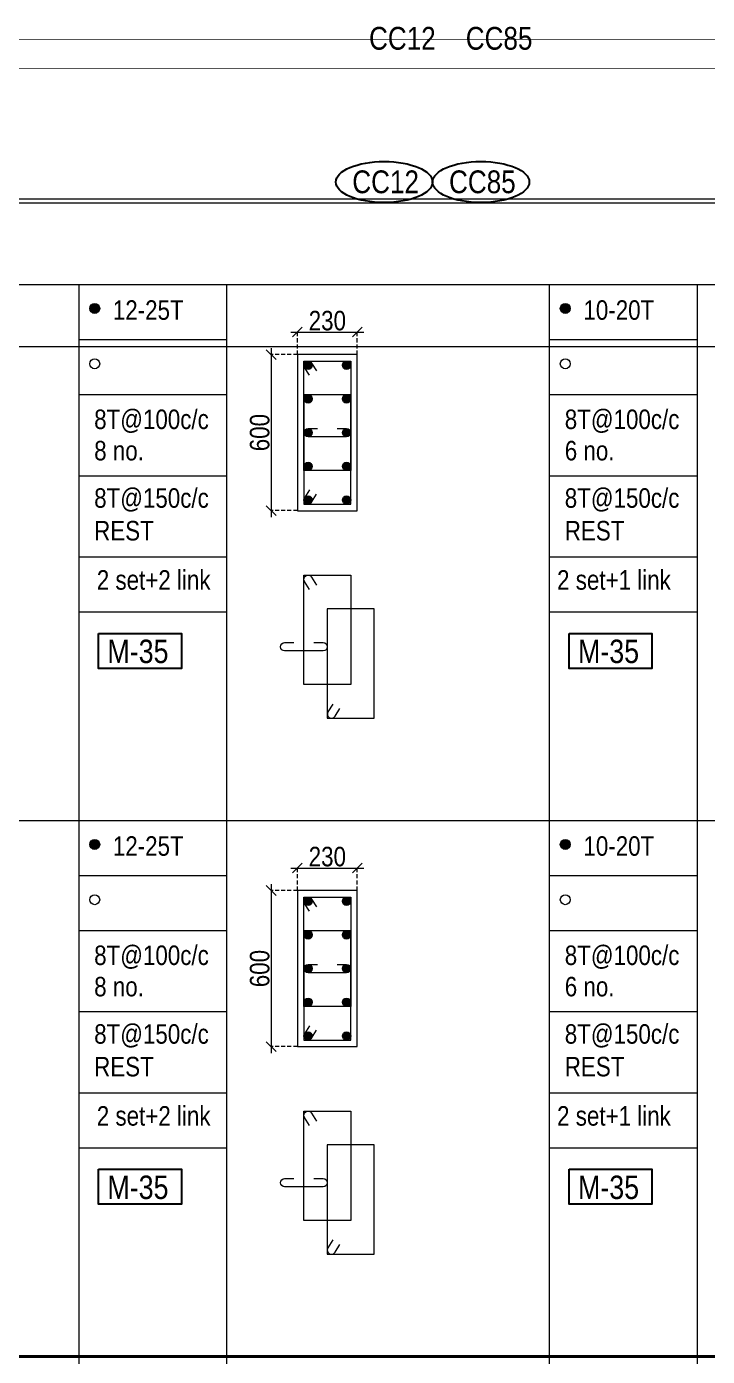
# Model space of a CAD drawing. Header units: millimetres. Extents: x 1112055 to 3390982, y -148532 to 766891.
# Drawn here: x 2575503 to 2585967, y 632943 to 653387 of the extents above; entities that cross this region are included whole.
import ezdxf
from ezdxf.enums import TextEntityAlignment as Align

# ---------------------------------------------------------------- set-up
doc = ezdxf.new("R2010")
doc.units = ezdxf.units.MM
doc.header["$PDMODE"] = 35
doc.header["$PDSIZE"] = -25
doc.linetypes.add('DASHED2', pattern=[0.375, 0.25, -0.125])
doc.linetypes.add('Hidden', pattern=[9.525, 6.35, -3.175])
for name, color, linetype, lineweight in [('B COL. SIZE DIM', 220, 'Continuous', 25), ('B COLSCH', 204, 'Continuous', 20), ('B COLUMN', 1, 'Hidden', 9), ('B STEEL', 34, 'Continuous', 15), ('B TITLE BLOCK', 250, 'Continuous', 0)]:
    doc.layers.add(name, color=color, linetype=linetype, lineweight=lineweight)
doc.layers.add('B TEXT', color=7, linetype='Continuous')
doc.styles.add('dim inside', font='romans.shx', dxfattribs={"width": 0.8, "height": 125})
doc.styles.add('SWINC', font='swissc.ttf')
doc.dimstyles.new('dim inside', dxfattribs={"dimtxt": 125, "dimasz": 100, "dimexe": 0, "dimexo": 0, "dimgap": 10, "dimtad": 0, "dimdec": 0, "dimzin": 0, "dimdsep": 46, "dimtxsty": 'dim inside', "dimblk": 'SMALL', "dimcen": 0.09, "dimadec": 0, "dimazin": 0, "dimtfac": 1, "dimtdec": 0, "dimtofl": 0, "dimtmove": 0, "dimatfit": 3, "dimfxl": 1, "dimtolj": 1, "dimtzin": 0, "dimarcsym": 2})

# ---------------------------------------------------------------- blocks, each defined once
blk = doc.blocks.new('_Oblique')
at = {"color": 0, "linetype": 'ByBlock', "lineweight": -2}
blk.add_line((-0.5, -0.5), (0.5, 0.5), dxfattribs=at)
blk = doc.blocks.new('*D5423')
at = {"layer": 'B COL. SIZE DIM', "color": 250, "lineweight": 9, "ltscale": 250, "transparency": 16777216}
blk.add_line((2579565, 640450), (2580685, 640450), dxfattribs=at)
at = {"layer": 'B COL. SIZE DIM', "color": 250, "linetype": 'DASHED2', "lineweight": 9, "ltscale": 250, "transparency": 16777216}
for p, q in [((2579665, 640105), (2579665, 640450)), ((2580585, 640105), (2580585, 640450))]:
    blk.add_line(p, q, dxfattribs=at)
at = {"layer": 'Defpoints', "color": 0, "lineweight": 40, "transparency": 16777216}
for p in [(2580585, 640450), (2579665, 640105), (2580585, 640105)]:
    blk.add_point(p, dxfattribs=at)
at = {"layer": 'B COL. SIZE DIM', "color": 250, "lineweight": 9, "transparency": 16777216, "xscale": 150, "yscale": 150, "zscale": 150, "rotation": 180}
blk.add_blockref('_Oblique', (2579665, 640450), dxfattribs=at)
at = {"layer": 'B COL. SIZE DIM', "color": 250, "lineweight": 9, "transparency": 16777216, "xscale": 150, "yscale": 150, "zscale": 150}
blk.add_blockref('_Oblique', (2580585, 640450), dxfattribs=at)
at = {"layer": 'B COL. SIZE DIM', "color": 6, "transparency": 16777216, "insert": (2580125, 640625), "char_height": 300, "attachment_point": 5, "style": 'SWINC'}
blk.add_mtext('\\A1;230', dxfattribs=at)
blk = doc.blocks.new('*D5424')
at = {"layer": 'B COL. SIZE DIM', "color": 250, "lineweight": 9, "ltscale": 250, "transparency": 16777216}
blk.add_line((2579261, 640205), (2579261, 637605), dxfattribs=at)
at = {"layer": 'B COL. SIZE DIM', "color": 250, "linetype": 'DASHED2', "lineweight": 9, "ltscale": 250, "transparency": 16777216}
for p, q in [((2579665, 640105), (2579261, 640105)), ((2579665, 637705), (2579261, 637705))]:
    blk.add_line(p, q, dxfattribs=at)
at = {"layer": 'Defpoints', "color": 0, "lineweight": 40, "transparency": 16777216}
for p in [(2579665, 640105), (2579261, 637705), (2579665, 637705)]:
    blk.add_point(p, dxfattribs=at)
at = {"layer": 'B COL. SIZE DIM', "color": 250, "lineweight": 9, "transparency": 16777216, "xscale": 150, "yscale": 150, "zscale": 150}
for p, rotation in [((2579261, 640105), 90), ((2579261, 637705), 270)]:
    blk.add_blockref('_Oblique', p, dxfattribs=dict(at, rotation=rotation))
at = {"layer": 'B COL. SIZE DIM', "color": 6, "transparency": 16777216, "insert": (2579086, 638905), "char_height": 300, "attachment_point": 5, "rotation": 90, "style": 'SWINC'}
blk.add_mtext('\\A1;600', dxfattribs=at)
blk = doc.blocks.new('*D5425')
at = {"layer": 'B COL. SIZE DIM', "color": 250, "lineweight": 9, "ltscale": 250, "transparency": 16777216}
blk.add_line((2579565, 648690), (2580685, 648690), dxfattribs=at)
at = {"layer": 'B COL. SIZE DIM', "color": 250, "linetype": 'DASHED2', "lineweight": 9, "ltscale": 250, "transparency": 16777216}
for p, q in [((2579665, 648345), (2579665, 648690)), ((2580585, 648345), (2580585, 648690))]:
    blk.add_line(p, q, dxfattribs=at)
at = {"layer": 'Defpoints', "color": 0, "lineweight": 40, "transparency": 16777216}
for p in [(2580585, 648690), (2579665, 648345), (2580585, 648345)]:
    blk.add_point(p, dxfattribs=at)
at = {"layer": 'B COL. SIZE DIM', "color": 250, "lineweight": 9, "transparency": 16777216, "xscale": 150, "yscale": 150, "zscale": 150, "rotation": 180}
blk.add_blockref('_Oblique', (2579665, 648690), dxfattribs=at)
at = {"layer": 'B COL. SIZE DIM', "color": 250, "lineweight": 9, "transparency": 16777216, "xscale": 150, "yscale": 150, "zscale": 150}
blk.add_blockref('_Oblique', (2580585, 648690), dxfattribs=at)
at = {"layer": 'B COL. SIZE DIM', "color": 6, "transparency": 16777216, "insert": (2580125, 648865), "char_height": 300, "attachment_point": 5, "style": 'SWINC'}
blk.add_mtext('\\A1;230', dxfattribs=at)
blk = doc.blocks.new('*D5426')
at = {"layer": 'B COL. SIZE DIM', "color": 250, "lineweight": 9, "ltscale": 250, "transparency": 16777216}
blk.add_line((2579261, 648445), (2579261, 645845), dxfattribs=at)
at = {"layer": 'B COL. SIZE DIM', "color": 250, "linetype": 'DASHED2', "lineweight": 9, "ltscale": 250, "transparency": 16777216}
for p, q in [((2579665, 648345), (2579261, 648345)), ((2579665, 645945), (2579261, 645945))]:
    blk.add_line(p, q, dxfattribs=at)
at = {"layer": 'Defpoints', "color": 0, "lineweight": 40, "transparency": 16777216}
for p in [(2579665, 648345), (2579261, 645945), (2579665, 645945)]:
    blk.add_point(p, dxfattribs=at)
at = {"layer": 'B COL. SIZE DIM', "color": 250, "lineweight": 9, "transparency": 16777216, "xscale": 150, "yscale": 150, "zscale": 150}
for p, rotation in [((2579261, 648345), 90), ((2579261, 645945), 270)]:
    blk.add_blockref('_Oblique', p, dxfattribs=dict(at, rotation=rotation))
at = {"layer": 'B COL. SIZE DIM', "color": 6, "transparency": 16777216, "insert": (2579086, 647145), "char_height": 300, "attachment_point": 5, "rotation": 90, "style": 'SWINC'}
blk.add_mtext('\\A1;600', dxfattribs=at)

msp = doc.modelspace()

# ---------------------------------------------------------------- hatches: boundary and pattern name
at = {"layer": 'B STEEL', "lineweight": 9, "ltscale": 0.5}
h = msp.add_hatch(color=34, dxfattribs=at)
edge = h.paths.add_edge_path()
edge.add_arc((2576549.4, 649053.9), 76.8, 0, 360)
h = msp.add_hatch(color=34, dxfattribs=at)
edge = h.paths.add_edge_path()
edge.add_arc((2583783, 649053.9), 76.8, 0, 360)
h = msp.add_hatch(color=34, dxfattribs=at)
edge = h.paths.add_edge_path()
edge.add_arc((2579828.6, 648180.7), 64, 0, 360)
h = msp.add_hatch(color=34, dxfattribs=at)
edge = h.paths.add_edge_path()
edge.add_arc((2580420.6, 648180.7), 64, 180, 540, ccw=False)
h = msp.add_hatch(color=34, dxfattribs=at)
edge = h.paths.add_edge_path()
edge.add_arc((2579828.6, 647662.7), 64, 180, 540, ccw=False)
h = msp.add_hatch(color=3, dxfattribs=at)
edge = h.paths.add_edge_path()
edge.add_arc((2580420.6, 647662.7), 64, 180, 540, ccw=False)
h = msp.add_hatch(color=34, dxfattribs=at)
edge = h.paths.add_edge_path()
edge.add_arc((2579828.6, 647144.7), 64, 180, 540, ccw=False)
h = msp.add_hatch(color=3, dxfattribs=at)
edge = h.paths.add_edge_path()
edge.add_arc((2580420.6, 647144.7), 64, 180, 540, ccw=False)
h = msp.add_hatch(color=34, dxfattribs=at)
edge = h.paths.add_edge_path()
edge.add_arc((2579828.6, 646626.8), 64, 180, 540, ccw=False)
h = msp.add_hatch(color=3, dxfattribs=at)
edge = h.paths.add_edge_path()
edge.add_arc((2580420.6, 646626.8), 64, 180, 540, ccw=False)
h = msp.add_hatch(color=34, dxfattribs=at)
edge = h.paths.add_edge_path()
edge.add_arc((2579828.6, 646108.8), 64, 0, 360, ccw=False)
h = msp.add_hatch(color=34, dxfattribs=at)
edge = h.paths.add_edge_path()
edge.add_arc((2580420.6, 646108.8), 64, -180, 180)
h = msp.add_hatch(color=34, dxfattribs=at)
edge = h.paths.add_edge_path()
edge.add_arc((2576549.4, 640814.1), 76.8, 0, 360)
h = msp.add_hatch(color=34, dxfattribs=at)
edge = h.paths.add_edge_path()
edge.add_arc((2583783, 640814.1), 76.8, 0, 360)
h = msp.add_hatch(color=34, dxfattribs=at)
edge = h.paths.add_edge_path()
edge.add_arc((2579828.6, 639940.9), 64, 0, 360)
h = msp.add_hatch(color=34, dxfattribs=at)
edge = h.paths.add_edge_path()
edge.add_arc((2580420.6, 639940.9), 64, 180, 540, ccw=False)
h = msp.add_hatch(color=34, dxfattribs=at)
edge = h.paths.add_edge_path()
edge.add_arc((2579828.6, 639422.9), 64, 180, 540, ccw=False)
h = msp.add_hatch(color=3, dxfattribs=at)
edge = h.paths.add_edge_path()
edge.add_arc((2580420.6, 639422.9), 64, 180, 540, ccw=False)
h = msp.add_hatch(color=34, dxfattribs=at)
edge = h.paths.add_edge_path()
edge.add_arc((2579828.6, 638904.9), 64, 180, 540, ccw=False)
h = msp.add_hatch(color=3, dxfattribs=at)
edge = h.paths.add_edge_path()
edge.add_arc((2580420.6, 638904.9), 64, 180, 540, ccw=False)
h = msp.add_hatch(color=34, dxfattribs=at)
edge = h.paths.add_edge_path()
edge.add_arc((2579828.6, 638386.9), 64, 180, 540, ccw=False)
h = msp.add_hatch(color=3, dxfattribs=at)
edge = h.paths.add_edge_path()
edge.add_arc((2580420.6, 638386.9), 64, 180, 540, ccw=False)
h = msp.add_hatch(color=34, dxfattribs=at)
edge = h.paths.add_edge_path()
edge.add_arc((2579828.6, 637868.9), 64, 0, 360, ccw=False)
h = msp.add_hatch(color=34, dxfattribs=at)
edge = h.paths.add_edge_path()
edge.add_arc((2580420.6, 637868.9), 64, -180, 180)

# ---------------------------------------------------------------- linework, layer by layer
at = {"color": 1, "lineweight": 40}
msp.add_line((2487307.1, 632942.5), (2815548.4, 632942.5), dxfattribs=at)
at = {"layer": 'B COLSCH', "color": 250, "lineweight": 0}
for p, q in [((2487307.1, 650677.2), (2667535.6, 650677.2)), ((2487371.1, 650741.2), (2667535.6, 650741.2)), ((2487307.1, 649422.2), (2667535.6, 649422.2)), ((2576303.1, 649422.2), (2576303.1, 583503.5)), ((2578577.5, 649422.2), (2578577.5, 574628.3)), ((2583536.7, 649422.2), (2583536.7, 583503.5)), ((2585811.1, 649422.2), (2585811.1, 574628.3)), ((2576303.1, 648577.2), (2578577.5, 648577.2)), ((2583536.7, 648577.2), (2585811.1, 648577.2)), ((2487049.9, 648470.9), (2667278.4, 648470.9)), ((2576303.1, 647732.2), (2578577.5, 647732.2)), ((2583536.7, 647732.2), (2585811.1, 647732.2)), ((2576303.1, 646482.5), (2578577.5, 646482.5)), ((2583536.7, 646482.5), (2585811.1, 646482.5)), ((2576303.1, 645232.7), (2578577.5, 645232.7)), ((2583536.7, 645232.7), (2585811.1, 645232.7)), ((2576303.1, 644387.7), (2578577.5, 644387.7)), ((2583536.7, 644387.7), (2585811.1, 644387.7)), ((2487307.1, 641182.4), (2667535.6, 641182.4)), ((2576303.1, 640337.4), (2578577.5, 640337.4)), ((2583536.7, 640337.4), (2585811.1, 640337.4)), ((2576303.1, 639492.4), (2578577.5, 639492.4)), ((2583536.7, 639492.4), (2585811.1, 639492.4)), ((2576303.1, 638242.6), (2578577.5, 638242.6)), ((2583536.7, 638242.6), (2585811.1, 638242.6)), ((2576303.1, 636992.8), (2578577.5, 636992.8)), ((2583536.7, 636992.8), (2585811.1, 636992.8)), ((2576303.1, 636147.8), (2578577.5, 636147.8)), ((2583536.7, 636147.8), (2585811.1, 636147.8)), ((2487307.1, 632942.5), (2667535.6, 632942.5))]:
    msp.add_line(p, q, dxfattribs=at)
at = {"layer": 'B COLUMN', "color": 1, "linetype": 'ByBlock', "lineweight": 20}
for points in [[(2579664.6, 645944.7), (2580584.6, 645944.7), (2580584.6, 648344.7), (2579664.6, 648344.7)], [(2579664.6, 637704.9), (2580584.6, 637704.9), (2580584.6, 640104.9), (2579664.6, 640104.9)]]:
    msp.add_lwpolyline(points, close=True, dxfattribs=at)
at = {"layer": 'B STEEL', "color": 34, "lineweight": 9, "ltscale": 0.5}
for points in [[(2579848.9, 648025.7), (2579774.1, 648147.2, -1), (2579883.1, 648214.3), (2579957.9, 648092.8)], [(2580277.9, 647208.8), (2580420.6, 647208.8, -1), (2580420.6, 647080.7), (2579828.6, 647080.7, -1), (2579828.6, 647208.8), (2579971.3, 647208.8)], [(2579848.9, 646263.8), (2579774.1, 646142.3, 1), (2579883.1, 646075.2), (2579957.9, 646196.7)], [(2579848.9, 644733.9), (2579774.1, 644855.4, -1), (2579883.1, 644922.5), (2579957.9, 644801)], [(2579917.9, 643917), (2580060.6, 643917, -1), (2580060.6, 643789), (2579468.6, 643789, -1), (2579468.6, 643917), (2579611.3, 643917)], [(2580208.9, 642972), (2580134.1, 642850.6, 1), (2580243.1, 642783.5), (2580317.9, 642904.9)], [(2579848.9, 639785.8), (2579774.1, 639907.3, -1), (2579883.1, 639974.4), (2579957.9, 639853)], [(2580277.9, 638968.9), (2580420.6, 638968.9, -1), (2580420.6, 638840.9), (2579828.6, 638840.9, -1), (2579828.6, 638968.9), (2579971.3, 638968.9)], [(2579848.9, 638024), (2579774.1, 637902.5, 1), (2579883.1, 637835.4), (2579957.9, 637956.8)], [(2579848.9, 636494.1), (2579774.1, 636615.6, -1), (2579883.1, 636682.7), (2579957.9, 636561.2)], [(2579917.9, 635677.2), (2580060.6, 635677.2, -1), (2580060.6, 635549.1), (2579468.6, 635549.1, -1), (2579468.6, 635677.2), (2579611.3, 635677.2)], [(2580208.9, 634732.2), (2580134.1, 634610.7, 1), (2580243.1, 634543.6), (2580317.9, 634665.1)]]:
    msp.add_lwpolyline(points, format="xyb", dxfattribs=at)
for points in [[(2580484.6, 648244.7), (2580484.6, 646562.7), (2579764.6, 646562.7), (2579764.6, 648244.7)], [(2580484.6, 646044.7), (2580484.6, 647726.7), (2579764.6, 647726.7), (2579764.6, 646044.7)], [(2580484.6, 644953), (2580484.6, 643271), (2579764.6, 643271), (2579764.6, 644953)], [(2580844.6, 642753), (2580844.6, 644435), (2580124.6, 644435), (2580124.6, 642753)], [(2580484.6, 640004.9), (2580484.6, 638322.9), (2579764.6, 638322.9), (2579764.6, 640004.9)], [(2580484.6, 637804.9), (2580484.6, 639486.9), (2579764.6, 639486.9), (2579764.6, 637804.9)], [(2580484.6, 636713.1), (2580484.6, 635031.1), (2579764.6, 635031.1), (2579764.6, 636713.1)], [(2580844.6, 634513.1), (2580844.6, 636195.2), (2580124.6, 636195.2), (2580124.6, 634513.1)]]:
    msp.add_lwpolyline(points, close=True, dxfattribs=at)
for centre, radius in [((2576549.4, 649053.9), 76.8), ((2583783, 649053.9), 76.8), ((2576549.4, 648203.6), 76.8), ((2579828.6, 648180.7), 64), ((2580420.6, 648180.7), 64), ((2583783, 648203.6), 76.8), ((2579828.6, 647662.7), 64), ((2579828.6, 647144.7), 64), ((2579828.6, 646626.8), 64), ((2579828.6, 646108.8), 64), ((2580420.6, 646108.8), 64), ((2576549.4, 640814.1), 76.8), ((2583783, 640814.1), 76.8), ((2576549.4, 639963.8), 76.8), ((2579828.6, 639940.9), 64), ((2580420.6, 639940.9), 64), ((2583783, 639963.8), 76.8), ((2579828.6, 639422.9), 64), ((2579828.6, 638904.9), 64), ((2579828.6, 638386.9), 64), ((2579828.6, 637868.9), 64), ((2580420.6, 637868.9), 64)]:
    msp.add_circle(centre, radius, dxfattribs=at)
at = {"layer": 'B STEEL', "color": 3, "lineweight": 9, "ltscale": 0.5}
for centre in [(2580420.6, 647662.7), (2580420.6, 647144.7), (2580420.6, 646626.8), (2580420.6, 639422.9), (2580420.6, 638904.9), (2580420.6, 638386.9)]:
    msp.add_circle(centre, 64, dxfattribs=at)
at = {"layer": 'B TEXT', "color": 1}
for points in [[(2576606.8, 644058.6), (2577881.4, 644058.6), (2577881.4, 643520.7), (2576606.8, 643520.7)], [(2583840.3, 644058.6), (2585114.9, 644058.6), (2585114.9, 643520.7), (2583840.3, 643520.7)], [(2576606.8, 635818.8), (2577881.4, 635818.8), (2577881.4, 635280.8), (2576606.8, 635280.8)], [(2583840.3, 635818.8), (2585114.9, 635818.8), (2585114.9, 635280.8), (2583840.3, 635280.8)]]:
    msp.add_lwpolyline(points, close=True, dxfattribs=at)
at = {"layer": 'B TEXT', "color": 250}
for centre in [(2580998.9, 650997.6), (2582485.7, 650997.6)]:
    msp.add_ellipse(centre, major_axis=(743.4, 0), ratio=0.4237999, dxfattribs=at)
at = {"layer": 'B TITLE BLOCK', "color": 1, "const_width": 10.1}
msp.add_lwpolyline([(2486193.4, 653192.3), (2486193.4, 555757.1), (2681828, 555757.1), (2681828, 653192.3)], close=True, dxfattribs=at)
at = {"layer": 'B TITLE BLOCK', "color": 250, "lineweight": 0, "const_width": 10.1}
msp.add_lwpolyline([(2486641.8, 652743.9), (2486641.8, 556205.5), (2681379.5, 556205.5), (2681379.5, 652743.9)], close=True, dxfattribs=at)

# ---------------------------------------------------------------- texts
at = {"layer": 'B TEXT', "color": 6, "style": 'SWINC'}
for s, p in [('CC12', (2580766.1, 653031.9)), ('CC85', (2582252.9, 653031.9)), ('CC12', (2580508.9, 650825.6)), ('CC85', (2581995.7, 650825.6))]:
    msp.add_text(s, height=350, dxfattribs=at).set_placement(p)
at = {"layer": 'B TEXT', "style": 'SWINC'}
for s, p in [('12-25T', (2576827.9, 648879.3)), ('10-20T', (2584061.5, 648879.3)), ('8T@100c/c', (2576541, 647199.5)), ('8T@100c/c', (2583774.5, 647199.5)), ('8 no.', (2576541, 646717.7)), ('6 no.', (2583774.5, 646717.7)), ('8T@150c/c', (2576541, 645989.6)), ('8T@150c/c', (2583774.5, 645989.6)), ('REST', (2576541, 645487.2)), ('REST', (2583774.5, 645487.2)), ('2 set+2 link', (2576581.5, 644730.2)), ('2 set+1 link', (2583656.2, 644730.2)), ('12-25T', (2576827.9, 640639.5)), ('10-20T', (2584061.5, 640639.5)), ('8T@100c/c', (2576541, 638959.7)), ('8T@100c/c', (2583774.5, 638959.7)), ('8 no.', (2576541, 638477.9)), ('6 no.', (2583774.5, 638477.9)), ('8T@150c/c', (2576541, 637749.8)), ('8T@150c/c', (2583774.5, 637749.8)), ('REST', (2576541, 637247.4)), ('REST', (2583774.5, 637247.4)), ('2 set+2 link', (2576581.5, 636490.3)), ('2 set+1 link', (2583656.2, 636490.3))]:
    msp.add_text(s, height=300, dxfattribs=at).set_placement(p)
at = {"layer": 'B TEXT', "color": 1, "style": 'SWINC'}
for p in [(2576744.2, 643494.1), (2583977.7, 643494.1), (2576744.2, 635254.3), (2583977.7, 635254.3)]:
    msp.add_text('M-35', height=360, dxfattribs=at).set_placement(p, align=Align.BOTTOM_LEFT)

# ---------------------------------------------------------------- dimensions: what is measured, and where the dimension line sits
at = {"layer": 'B COL. SIZE DIM', "color": 250, "ltscale": 250}
for base, p1, p2, picture, middle in [((2580584.6, 648689.7), (2579664.6, 648344.7), (2580584.6, 648344.7), '*D5425', (2580124.6, 648864.7)), ((2580584.6, 640449.8), (2579664.6, 640104.9), (2580584.6, 640104.9), '*D5423', (2580124.6, 640624.8))]:
    dim = msp.add_linear_dim(base=base, p1=p1, p2=p2, dimstyle='dim inside', override={"dimtxt": 300, "dimasz": 150, "dimgap": 25, "dimtad": 3, "dimlfac": 0.25, "dimtxsty": 'SWINC', "dimblk1": 'Oblique', "dimblk2": 'Oblique', "dimsah": 1, "dimdle": 100, "dimclrd": 250, "dimclre": 250, "dimclrt": 6, "dimfxl": 1000, "dimlwd": 9, "dimlwe": 9}, dxfattribs=at)
    dim.commit()
    dim.dimension.update_dxf_attribs({"geometry": picture, "text_midpoint": middle})
for base, p1, p2, picture, middle in [((2579260.7, 645944.7), (2579664.6, 648344.7), (2579664.6, 645944.7), '*D5426', (2579085.7, 647144.7)), ((2579260.7, 637704.9), (2579664.6, 640104.9), (2579664.6, 637704.9), '*D5424', (2579085.7, 638904.9))]:
    dim = msp.add_linear_dim(base=base, p1=p1, p2=p2, angle=90, dimstyle='dim inside', override={"dimtxt": 300, "dimasz": 150, "dimgap": 25, "dimtad": 3, "dimlfac": 0.25, "dimtxsty": 'SWINC', "dimblk1": 'Oblique', "dimblk2": 'Oblique', "dimsah": 1, "dimdle": 100, "dimclrd": 250, "dimclre": 250, "dimclrt": 6, "dimfxl": 1000, "dimlwd": 9, "dimlwe": 9}, dxfattribs=at)
    dim.commit()
    dim.dimension.update_dxf_attribs({"geometry": picture, "text_midpoint": middle})

doc.saveas('drawing.dxf')
